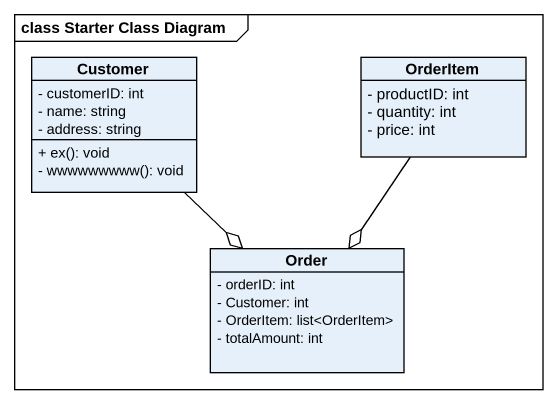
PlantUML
@startuml
mainframe class Starter Class Diagram
hide circle
hide empty members
skinparam classAttributeIconSize 0
class Customer {
  - customerID: int
  - name: string
  - address: string
  + ex(): void
  - wwwwwwwww(): void
}
class OrderItem {
  - productID: int
  - quantity: int
  - price: int
}
class Order {
  - orderID: int
  - Customer: int
  - OrderItem: list<OrderItem>
  - totalAmount: int
}
Customer --o Order
OrderItem --o Order
@enduml
